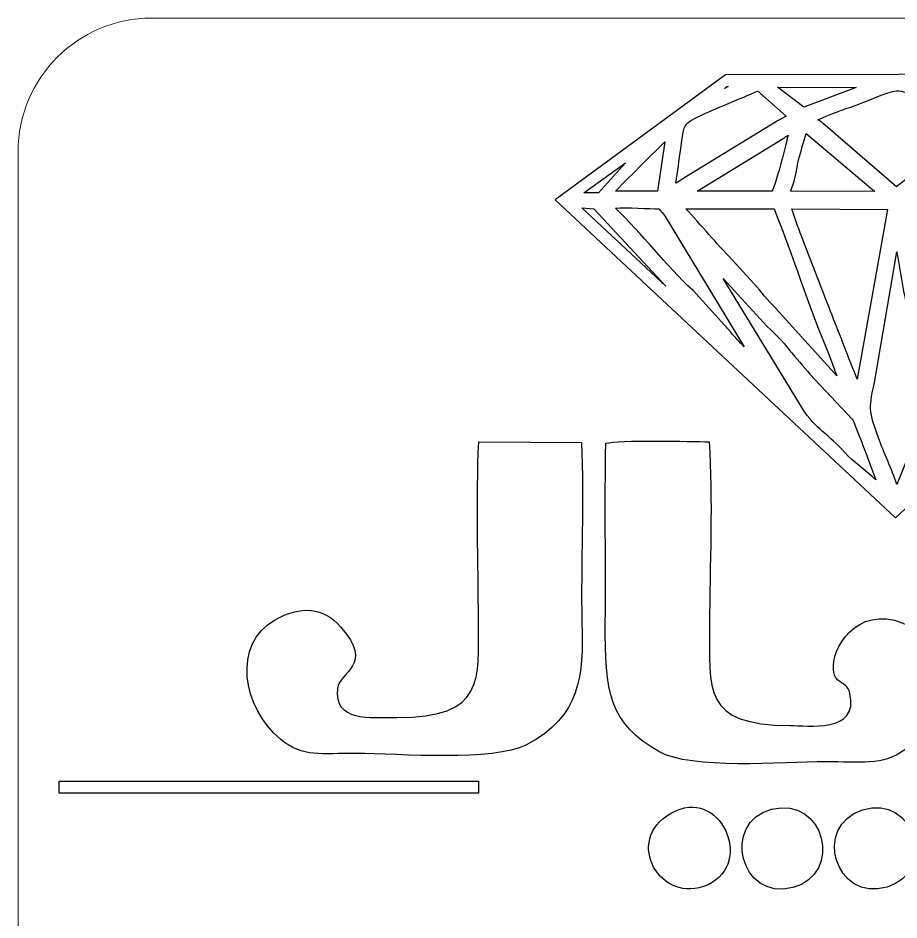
# Model space of a CAD drawing. Header units: millimetres. Extents: x -20 to 20, y -20 to 20.
# Drawn here: x -20 to 0.27, y -0.76 to 20 of the extents above; entities that cross this region are included whole.
import ezdxf

# ---------------------------------------------------------------- set-up
doc = ezdxf.new("R2010")
doc.units = ezdxf.units.MM
doc.header["$MEASUREMENT"] = 0
doc.layers.add('Layer 1', color=7, linetype='Continuous')

msp = doc.modelspace()

# ---------------------------------------------------------------- linework, layer by layer
at = {"layer": 'Layer 1', "color": 250, "lineweight": 9}
msp.add_open_spline([(16.9251, 19.9999), (16.9251, 19.9999), (-16.9251, 19.9999), (-16.9251, 19.9999), (-18.6163, 19.9999), (-20, 18.6162), (-20, 16.925), (-20, 16.925), (-20, -16.9251), (-20, -16.9251), (-20, -18.6163), (-18.6163, -20), (-16.9251, -20), (-16.9251, -20), (16.9251, -20), (16.9251, -20), (18.6163, -20), (20, -18.6163), (20, -16.9251), (20, -16.9251), (20, 16.925), (20, 16.925), (20, 18.6162), (18.6163, 19.9999), (16.9251, 19.9999)], degree=3, knots=[0, 0, 0, 0, 0.125, 0.125, 0.125, 0.25, 0.25, 0.25, 0.375, 0.375, 0.375, 0.5, 0.5, 0.5, 0.625, 0.625, 0.625, 0.75, 0.75, 0.75, 0.875, 0.875, 0.875, 1, 1, 1, 1], dxfattribs=at)
at = {"layer": 'Layer 1', "color": 240}
for points, knots in [([(-7.6362, 15.818), (-7.6362, 15.818), (-3.7213, 18.6942), (-3.7213, 18.6942), (-3.7213, 18.6942), (4.2363, 18.7103), (4.2363, 18.7103), (4.2363, 18.7103), (8.0553, 15.834), (8.0553, 15.834), (8.0553, 15.834), (0.1936, 8.4995), (0.1936, 8.4995), (0.1936, 8.4995), (-7.6362, 15.818), (-7.6362, 15.818)], [0, 0, 0, 0, 0.2, 0.2, 0.2, 0.4, 0.4, 0.4, 0.6, 0.6, 0.6, 0.8, 0.8, 0.8, 1, 1, 1, 1]), ([(-4.8626, 16.1965), (-4.8008, 16.2363), (-4.7395, 16.276), (-4.6749, 16.3114), (-4.6749, 16.3114), (-2.5468, 17.6194), (-2.5468, 17.6194), (-2.4696, 17.6635), (-2.3972, 17.7011), (-2.3249, 17.7448), (-2.3249, 17.7448), (-2.7901, 18.154), (-2.7901, 18.154), (-2.8569, 18.2129), (-2.9111, 18.265), (-2.9778, 18.3176), (-3.4023, 18.1344), (-3.8363, 17.9625), (-4.256, 17.772), (-4.3695, 17.7205), (-4.5851, 17.6279), (-4.6488, 17.5122), (-4.7041, 17.4119), (-4.7249, 17.1209), (-4.7448, 17.0004), (-4.7892, 16.732), (-4.8168, 16.4637), (-4.8626, 16.1965)], [0, 0, 0, 0, 0.1111111, 0.1111111, 0.1111111, 0.2222222, 0.2222222, 0.2222222, 0.3333333, 0.3333333, 0.3333333, 0.4444444, 0.4444444, 0.4444444, 0.5555556, 0.5555556, 0.5555556, 0.6666667, 0.6666667, 0.6666667, 0.7777778, 0.7777778, 0.7777778, 0.8888889, 0.8888889, 0.8888889, 1, 1, 1, 1]), ([(-3.6905, 18.4225), (-3.6905, 18.4225), (-3.7409, 18.3795), (-3.7409, 18.3795), (-3.7409, 18.3795), (-3.6549, 18.4233), (-3.6549, 18.4233), (-3.6549, 18.4233), (-3.6905, 18.4225), (-3.6905, 18.4225)], [0, 0, 0, 0, 0.3333333, 0.3333333, 0.3333333, 0.6666667, 0.6666667, 0.6666667, 1, 1, 1, 1]), ([(-2.521, 18.4113), (-2.521, 18.4113), (-1.9116, 17.946), (-1.9116, 17.946), (-1.9116, 17.946), (-0.7125, 18.4046), (-0.7125, 18.4046), (-0.7125, 18.4046), (-2.521, 18.4113), (-2.521, 18.4113)], [0, 0, 0, 0, 0.3333333, 0.3333333, 0.3333333, 0.6666667, 0.6666667, 0.6666667, 1, 1, 1, 1]), ([(-1.5908, 17.6603), (-1.5541, 17.6348), (-1.5156, 17.6114), (-1.4692, 17.5761), (-1.4692, 17.5761), (0.2154, 16.1168), (0.2154, 16.1168), (0.458, 16.2868), (0.6679, 16.5099), (0.8965, 16.6968), (0.979, 16.7643), (1.0829, 16.8135), (1.1608, 16.8899), (1.1608, 16.8899), (1.6547, 17.3444), (1.6547, 17.3444), (1.7673, 17.4324), (1.9038, 17.5353), (2.02, 17.6429), (1.936, 17.6768), (1.8508, 17.7282), (1.763, 17.7615), (1.3877, 17.9037), (1.0217, 18.0577), (0.6501, 18.2073), (0.529, 18.2561), (0.3504, 18.3328), (0.2174, 18.3261), (0.0401, 18.317), (-0.5447, 18.0528), (-0.736, 17.9858), (-0.992, 17.896), (-1.3284, 17.7858), (-1.5908, 17.6603)], [0, 0, 0, 0, 0.0909091, 0.0909091, 0.0909091, 0.1818182, 0.1818182, 0.1818182, 0.2727273, 0.2727273, 0.2727273, 0.3636364, 0.3636364, 0.3636364, 0.4545455, 0.4545455, 0.4545455, 0.5454545, 0.5454545, 0.5454545, 0.6363636, 0.6363636, 0.6363636, 0.7272727, 0.7272727, 0.7272727, 0.8181818, 0.8181818, 0.8181818, 0.9090909, 0.9090909, 0.9090909, 1, 1, 1, 1]), ([(-4.3681, 16.0128), (-4.3681, 16.0128), (-2.6513, 16.0128), (-2.6513, 16.0128), (-2.5475, 16.2249), (-2.3688, 16.9121), (-2.2778, 17.3047), (-2.3155, 17.2786), (-2.3532, 17.2521), (-2.3922, 17.2265), (-2.3922, 17.2265), (-4.3681, 16.0128), (-4.3681, 16.0128)], [0, 0, 0, 0, 0.25, 0.25, 0.25, 0.5, 0.5, 0.5, 0.75, 0.75, 0.75, 1, 1, 1, 1]), ([(-2.2251, 16.0126), (-2.2251, 16.0126), (-0.2802, 16.0094), (-0.2802, 16.0094), (-0.2802, 16.0094), (-1.863, 17.3428), (-1.863, 17.3428), (-1.9151, 17.1404), (-1.9863, 16.9417), (-2.0343, 16.7388), (-2.0787, 16.551), (-2.1246, 16.1998), (-2.2251, 16.0126)], [0, 0, 0, 0, 0.25, 0.25, 0.25, 0.5, 0.5, 0.5, 0.75, 0.75, 0.75, 1, 1, 1, 1]), ([(-6.2473, 16.0128), (-6.2473, 16.0128), (-5.286, 16.0128), (-5.286, 16.0128), (-5.286, 16.0128), (-5.1145, 17.1489), (-5.1145, 17.1489), (-5.1145, 17.1489), (-5.6481, 16.6235), (-5.6481, 16.6235), (-5.8313, 16.4297), (-6.0621, 16.2221), (-6.2473, 16.0128)], [0, 0, 0, 0, 0.25, 0.25, 0.25, 0.5, 0.5, 0.5, 0.75, 0.75, 0.75, 1, 1, 1, 1]), ([(-6.6443, 15.9799), (-6.6443, 15.9799), (-6.0221, 16.667), (-6.0221, 16.667), (-6.0221, 16.667), (-6.9785, 15.9799), (-6.9785, 15.9799), (-6.9785, 15.9799), (-6.6443, 15.9799), (-6.6443, 15.9799)], [0, 0, 0, 0, 0.3333333, 0.3333333, 0.3333333, 0.6666667, 0.6666667, 0.6666667, 1, 1, 1, 1]), ([(-7.0218, 15.6297), (-7.0218, 15.6297), (-5.0936, 13.8323), (-5.0936, 13.8323), (-5.0936, 13.8323), (-6.7499, 15.6096), (-6.7499, 15.6096), (-6.7499, 15.6096), (-7.0218, 15.6297), (-7.0218, 15.6297)], [0, 0, 0, 0, 0.3333333, 0.3333333, 0.3333333, 0.6666667, 0.6666667, 0.6666667, 1, 1, 1, 1]), ([(-3.2874, 12.4343), (-3.2874, 12.4343), (-5.1046, 15.4324), (-5.1046, 15.4324), (-5.1454, 15.4997), (-5.2027, 15.5483), (-5.2506, 15.6061), (-5.4682, 15.6115), (-5.9967, 15.6432), (-6.2505, 15.626), (-5.6288, 15.0235), (-5.0993, 14.3233), (-4.4646, 13.7271), (-4.4646, 13.7271), (-3.596, 12.7683), (-3.596, 12.7683), (-3.5122, 12.6617), (-3.3997, 12.5463), (-3.2874, 12.4343)], [0, 0, 0, 0, 0.1666667, 0.1666667, 0.1666667, 0.3333333, 0.3333333, 0.3333333, 0.5, 0.5, 0.5, 0.6666667, 0.6666667, 0.6666667, 0.8333333, 0.8333333, 0.8333333, 1, 1, 1, 1]), ([(-1.1569, 11.7688), (-1.1584, 11.7727), (-1.1598, 11.7766), (-1.1612, 11.7803), (-1.2221, 11.946), (-1.2831, 12.117), (-1.3507, 12.2799), (-1.8056, 13.3747), (-2.1625, 14.5103), (-2.5988, 15.6125), (-2.5988, 15.6125), (-4.632, 15.6108), (-4.632, 15.6108), (-4.2675, 15.2255), (-3.9353, 14.8122), (-3.5536, 14.4317), (-3.5536, 14.4317), (-3.0629, 13.8883), (-3.0629, 13.8883), (-2.8679, 13.6866), (-2.7778, 13.5162), (-2.5523, 13.3154), (-2.5523, 13.3154), (-2.5482, 13.3116), (-2.5482, 13.3116), (-2.5482, 13.3116), (-1.1569, 11.7688), (-1.1569, 11.7688)], [0, 0, 0, 0, 0.1111111, 0.1111111, 0.1111111, 0.2222222, 0.2222222, 0.2222222, 0.3333333, 0.3333333, 0.3333333, 0.4444444, 0.4444444, 0.4444444, 0.5555556, 0.5555556, 0.5555556, 0.6666667, 0.6666667, 0.6666667, 0.7777778, 0.7777778, 0.7777778, 0.8888889, 0.8888889, 0.8888889, 1, 1, 1, 1]), ([(-0.6876, 11.6876), (-0.6876, 11.6876), (0.0071, 15.5949), (0.0071, 15.5949), (0.0071, 15.5949), (-2.1934, 15.6116), (-2.1934, 15.6116), (-2.1162, 15.366), (-2.0193, 15.1162), (-1.9302, 14.8788), (-1.7709, 14.4546), (-1.6063, 14.0322), (-1.4412, 13.6103), (-1.2528, 13.1288), (-1.0627, 12.648), (-0.8762, 12.1657), (-0.8226, 12.0269), (-0.7502, 11.8553), (-0.6876, 11.6876)], [0, 0, 0, 0, 0.1666667, 0.1666667, 0.1666667, 0.3333333, 0.3333333, 0.3333333, 0.5, 0.5, 0.5, 0.6666667, 0.6666667, 0.6666667, 0.8333333, 0.8333333, 0.8333333, 1, 1, 1, 1]), ([(0.2275, 9.2636), (0.2275, 9.2636), (0.6464, 10.3118), (0.6464, 10.3118), (0.9245, 11.0753), (0.8423, 11.0394), (0.7013, 11.8281), (0.6052, 12.3655), (0.5203, 12.9066), (0.4287, 13.445), (0.367, 13.8077), (0.3048, 14.1703), (0.2376, 14.5318), (0.2332, 14.5556), (0.2282, 14.5844), (0.2227, 14.6166), (0.2227, 14.6166), (-0.2482, 11.832), (-0.2482, 11.832), (-0.3912, 11.0497), (-0.4735, 11.0934), (-0.1976, 10.3368), (-0.0803, 10.0149), (0.1114, 9.6203), (0.2275, 9.2636)], [0, 0, 0, 0, 0.125, 0.125, 0.125, 0.25, 0.25, 0.25, 0.375, 0.375, 0.375, 0.5, 0.5, 0.5, 0.625, 0.625, 0.625, 0.75, 0.75, 0.75, 0.875, 0.875, 0.875, 1, 1, 1, 1]), ([(-0.2565, 9.3727), (-0.3166, 9.5356), (-0.3775, 9.6982), (-0.4391, 9.8606), (-0.5155, 10.0623), (-0.5927, 10.264), (-0.6723, 10.4645), (-0.7044, 10.5452), (-0.7563, 10.6943), (-0.8003, 10.7698), (-0.8003, 10.7698), (-1.7735, 11.805), (-1.7735, 11.805), (-2.0925, 12.1548), (-2.3966, 12.5876), (-2.7516, 12.8941), (-2.7516, 12.8941), (-2.756, 12.8979), (-2.756, 12.8979), (-2.756, 12.8979), (-3.7713, 14.006), (-3.7713, 14.006), (-3.7713, 14.006), (-1.9475, 11.0166), (-1.9475, 11.0166), (-1.6548, 10.5496), (-1.3251, 10.3995), (-0.969, 10.0012), (-0.7773, 9.7869), (-0.4834, 9.5821), (-0.2565, 9.3727)], [0, 0, 0, 0, 0.1, 0.1, 0.1, 0.2, 0.2, 0.2, 0.3, 0.3, 0.3, 0.4, 0.4, 0.4, 0.5, 0.5, 0.5, 0.6, 0.6, 0.6, 0.7, 0.7, 0.7, 0.8, 0.8, 0.8, 0.9, 0.9, 0.9, 1, 1, 1, 1]), ([(-7.0328, 10.2324), (-7.0328, 10.2324), (-9.3984, 10.2494), (-9.3984, 10.2494), (-9.4597, 8.9178), (-9.4048, 7.4674), (-9.4048, 6.1374), (-9.4048, 4.7702), (-9.2334, 3.9028), (-11.2838, 3.9049), (-11.9041, 3.9055), (-12.7386, 3.8054), (-12.6478, 4.5724), (-12.6009, 4.9688), (-11.7909, 5.0926), (-12.575, 5.9894), (-12.9709, 6.4421), (-13.4963, 6.489), (-14.0983, 6.1451), (-15.0698, 5.5901), (-14.8384, 4.1404), (-13.9633, 3.4063), (-13.4414, 2.9685), (-13.0109, 3.0862), (-12.2198, 3.0765), (-11.2124, 3.0643), (-9.0411, 2.8915), (-8.3118, 3.2691), (-7.0301, 3.9327), (-6.9937, 4.8761), (-7.0216, 6.0854), (-7.0531, 7.451), (-6.9709, 8.8895), (-7.0328, 10.2324)], [0, 0, 0, 0, 0.0909091, 0.0909091, 0.0909091, 0.1818182, 0.1818182, 0.1818182, 0.2727273, 0.2727273, 0.2727273, 0.3636364, 0.3636364, 0.3636364, 0.4545455, 0.4545455, 0.4545455, 0.5454545, 0.5454545, 0.5454545, 0.6363636, 0.6363636, 0.6363636, 0.7272727, 0.7272727, 0.7272727, 0.8181818, 0.8181818, 0.8181818, 0.9090909, 0.9090909, 0.9090909, 1, 1, 1, 1]), ([(-4.097, 10.2455), (-4.4947, 10.2582), (-6.1979, 10.2974), (-6.4708, 10.2132), (-6.5029, 8.8444), (-6.4708, 7.4569), (-6.4845, 6.0854), (-6.5004, 4.4999), (-6.3905, 3.7632), (-5.2537, 3.1204), (-4.4992, 2.6937), (-2.4402, 2.8799), (-1.4041, 2.885), (-0.6588, 2.8887), (-0.0814, 2.781), (0.4168, 3.1707), (1.3575, 3.9064), (1.579, 5.4183), (0.5679, 5.9795), (-0.5497, 6.5999), (-1.2335, 5.6132), (-1.2353, 5.0969), (-1.2369, 4.5903), (-0.9436, 4.8218), (-0.8561, 4.4526), (-0.6381, 3.533), (-1.8347, 3.7184), (-2.2361, 3.7198), (-4.2606, 3.7272), (-4.0856, 4.546), (-4.0856, 6.0334), (-4.0856, 7.3475), (-4.001, 8.9689), (-4.097, 10.2455)], [0, 0, 0, 0, 0.0909091, 0.0909091, 0.0909091, 0.1818182, 0.1818182, 0.1818182, 0.2727273, 0.2727273, 0.2727273, 0.3636364, 0.3636364, 0.3636364, 0.4545455, 0.4545455, 0.4545455, 0.5454545, 0.5454545, 0.5454545, 0.6363636, 0.6363636, 0.6363636, 0.7272727, 0.7272727, 0.7272727, 0.8181818, 0.8181818, 0.8181818, 0.9090909, 0.9090909, 0.9090909, 1, 1, 1, 1]), ([(-9.4013, 2.4407), (-9.4013, 2.4407), (-19.0526, 2.4407), (-19.0526, 2.4407), (-19.0526, 2.4407), (-19.0526, 2.166), (-19.0526, 2.166), (-19.0526, 2.166), (-9.4013, 2.166), (-9.4013, 2.166), (-9.4013, 2.166), (-9.4013, 2.4407), (-9.4013, 2.4407)], [0, 0, 0, 0, 0.25, 0.25, 0.25, 0.5, 0.5, 0.5, 0.75, 0.75, 0.75, 1, 1, 1, 1]), ([(-4.8617, 1.7566), (-6.1004, 1.1961), (-5.2948, -0.3555), (-4.2255, 0.0139), (-3.0285, 0.4273), (-3.7674, 2.2518), (-4.8617, 1.7566)], [0, 0, 0, 0, 0.5, 0.5, 0.5, 1, 1, 1, 1]), ([(-2.6619, 1.7912), (-3.8105, 1.4897), (-3.385, -0.3289), (-2.1721, -0.0108), (-0.9959, 0.2976), (-1.4308, 2.1145), (-2.6619, 1.7912)], [0, 0, 0, 0, 0.5, 0.5, 0.5, 1, 1, 1, 1]), ([(-0.5666, 1.7754), (-1.7118, 1.4106), (-1.1968, -0.349), (0, 0), (1.1565, 0.3371), (0.6502, 2.1632), (-0.5666, 1.7754)], [0, 0, 0, 0, 0.5, 0.5, 0.5, 1, 1, 1, 1])]:
    msp.add_open_spline(points, degree=3, knots=knots, dxfattribs=at)

doc.saveas('drawing.dxf')
